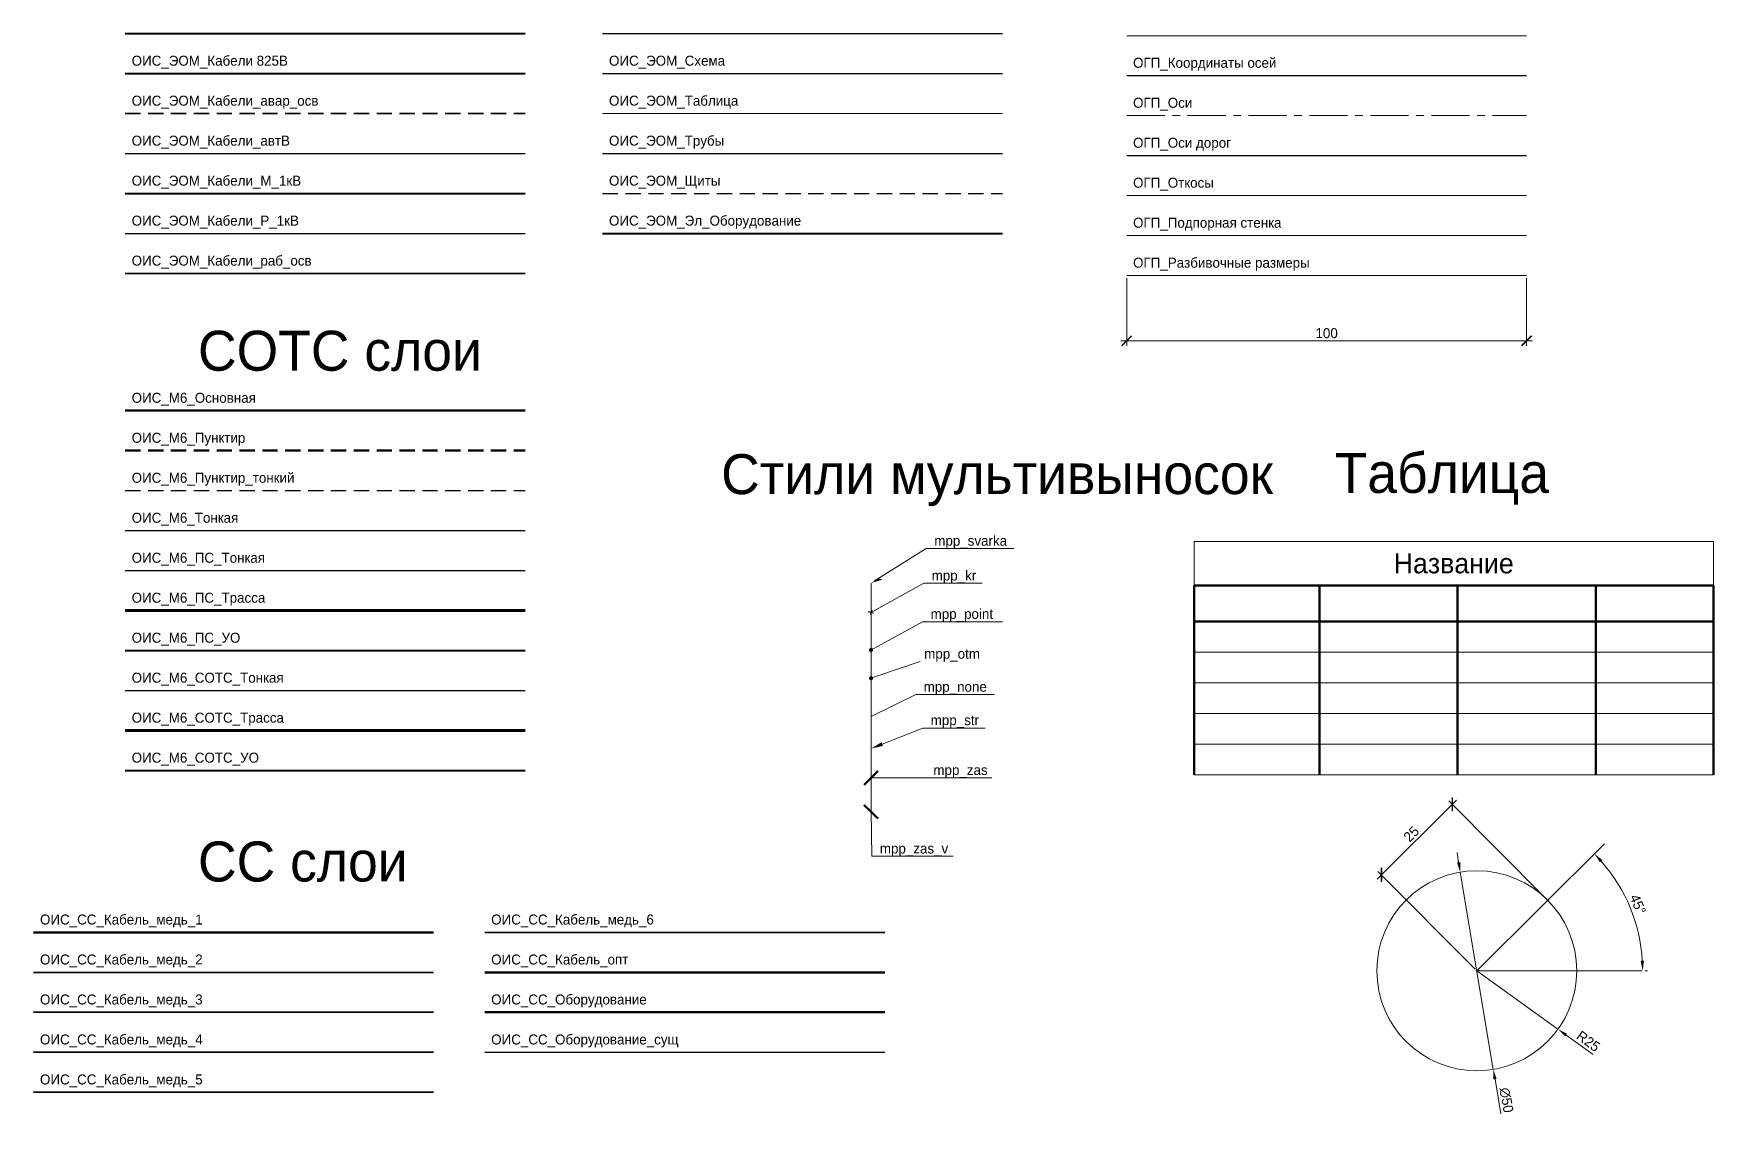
# Paper-space layout 'Служебный' of a CAD drawing. Header units: millimetres. Extents: x 17 to 823, y 8 to 551.
# Drawn here: x 402.6 to 822.6, y 7.7 to 278.2 of the extents above; entities that cross this region are included whole.
import ezdxf
from ezdxf import colors
from ezdxf.entities.mleader import LeaderData, LeaderLine
from ezdxf.math import Vec2, Vec3

# ---------------------------------------------------------------- set-up
doc = ezdxf.new("R2010")
doc.units = ezdxf.units.MM
doc.header["$LTSCALE"] = 0.3
doc.linetypes.add('осевая', pattern=[50.8, 31.75, -6.35, 6.35, -6.35])
doc.linetypes.add('штриховая', pattern=[19.05, 12.7, -6.35])
doc.layers.get('0').update_dxf_attribs({"lineweight": 20})
for name, color, linetype, lineweight in [('Gen_Dim', 11, 'Continuous', 13), ('Gen_Izmeneniya', 11, 'Continuous', 13), ('Gen_Leader', 11, 'Continuous', 13), ('Gen_Table', 50, 'Continuous', 35), ('Gen_Text', 50, 'Continuous', 20), ('KR_Colonna_KM_tonkie', 240, 'Continuous', 25), ('М6_ОС_Тонкая', 135, 'Continuous', 25), ('М6_ОС_Трасса', 233, 'Continuous', 60), ('М6_ОС_УО', 162, 'Continuous', 40), ('М6_Основная', 90, 'Continuous', 50), ('М6_ПС_Тонкая', 120, 'Continuous', 25), ('М6_ПС_Трасса', 202, 'Continuous', 60), ('М6_ПС_УО', 151, 'Continuous', 40), ('М6_Пунктир', 201, 'штриховая', 50), ('М6_Пунктир_тонкий', 214, 'штриховая', 25), ('М6_Тонкая', 242, 'Continuous', 25), ('ОГП_Заливка тротуара пр', 31, 'Continuous', 20), ('ОГП_Координаты осей', 94, 'Continuous', 25), ('ОГП_Оси', 11, 'осевая', 13), ('ОГП_Оси дорог', 182, 'Continuous', 25), ('ОГП_Откосы', 27, 'Continuous', 9), ('ОГП_Подпорная стенка', 193, 'Continuous', 20), ('ОГП_Разбивочные размеры', 184, 'Continuous', 13), ('ОИС_СС_Кабель_медь_1', 211, 'Continuous', 50), ('ОИС_СС_Кабель_медь_2', 160, 'Continuous', 35), ('ОИС_СС_Кабель_медь_3', 123, 'Continuous', 35), ('ОИС_СС_Кабель_медь_4', 222, 'Continuous', 35), ('ОИС_СС_Кабель_медь_5', 130, 'Continuous', 35), ('ОИС_СС_Кабель_медь_6', 72, 'Continuous', 35), ('ОИС_СС_Кабель_опт', 173, 'Continuous', 50), ('ОИС_СС_Оборудование', 61, 'Continuous', 50), ('ОИС_СС_Оборудование_сущ', 65, 'Continuous', 25), ('ОИС_ЭОМ_Кабели 10 кВ', 13, 'Continuous', 40), ('ОИС_ЭОМ_Кабели 825В', 18, 'Continuous', 40), ('ОИС_ЭОМ_Кабели_авар_осв', 72, 'штриховая', 35), ('ОИС_ЭОМ_Кабели_авт.В', 140, 'Continuous', 30), ('ОИС_ЭОМ_Кабели_М_1кВ', 162, 'Continuous', 40), ('ОИС_ЭОМ_Кабели_Р_1кВ', 164, 'Continuous', 30), ('ОИС_ЭОМ_Кабели_раб_осв', 60, 'Continuous', 35), ('ОИС_ЭОМ_Светильники', 133, 'Continuous', 30), ('ОИС_ЭОМ_Схема', 166, 'Continuous', 25), ('ОИС_ЭОМ_Таблица', 11, 'Continuous', 13), ('ОИС_ЭОМ_Трубы', 94, 'Continuous', 25), ('ОИС_ЭОМ_Щиты', 164, 'штриховая', 30), ('ОИС_ЭОМ_Эл_Оборудование', 162, 'Continuous', 40)]:
    doc.layers.add(name, color=color, linetype=linetype, lineweight=lineweight)
doc.styles.add('mpp', font='mipgost.shx')
doc.dimstyles.new('mpp', dxfattribs={"dimtxt": 2.5, "dimasz": 2.5, "dimexe": 1.25, "dimexo": 0.625, "dimtad": 1, "dimdec": 0, "dimrnd": 0.001, "dimtxsty": 'mpp', "dimblk": 'ARCHTICK', "dimcen": 2.5, "dimdle": 1.5, "dimclrd": 256, "dimclre": 256, "dimclrt": 50, "dimadec": 0, "dimazin": 2, "dimtfac": 1, "dimtdec": 0, "dimtmove": 1, "dimatfit": 2, "dimldrblk": 'DOT', "dimfxl": 1, "dimtolj": 1, "dimlwd": 13, "dimlwe": 13, "dimarcsym": 0})
doc.dimstyles.new('mpp$2', dxfattribs={"dimtxt": 2.5, "dimasz": 2.5, "dimexe": 1.25, "dimexo": 0.625, "dimtad": 1, "dimdec": 0, "dimrnd": 0.001, "dimtxsty": 'mpp', "dimcen": 2.5, "dimdle": 1.5, "dimclrd": 256, "dimclre": 256, "dimclrt": 50, "dimadec": 0, "dimazin": 2, "dimtfac": 1, "dimtdec": 0, "dimtmove": 1, "dimatfit": 2, "dimldrblk": 'DOT', "dimfxl": 1, "dimtolj": 1, "dimlwd": 13, "dimlwe": 13, "dimarcsym": 0})
doc.dimstyles.new('mpp$3', dxfattribs={"dimtxt": 2.5, "dimasz": 2.5, "dimexe": 1.25, "dimexo": 0.625, "dimtad": 1, "dimdec": 0, "dimrnd": 0.001, "dimtxsty": 'mpp', "dimcen": 2.5, "dimdle": 1.5, "dimclrd": 256, "dimclre": 256, "dimclrt": 50, "dimadec": 0, "dimazin": 2, "dimtfac": 1, "dimtdec": 0, "dimtmove": 1, "dimatfit": 2, "dimldrblk": 'DOT', "dimfxl": 1, "dimtolj": 1, "dimlwd": 13, "dimlwe": 13, "dimarcsym": 0})
doc.dimstyles.new('mpp$4', dxfattribs={"dimtxt": 2.5, "dimasz": 2.5, "dimexe": 1.25, "dimexo": 0.625, "dimtad": 1, "dimdec": 0, "dimrnd": 0.001, "dimtxsty": 'mpp', "dimblk1": 'ARCHTICK', "dimsah": 1, "dimcen": 2.5, "dimdle": 1.5, "dimclrd": 256, "dimclre": 256, "dimclrt": 50, "dimadec": 0, "dimazin": 2, "dimtfac": 1, "dimtdec": 0, "dimtmove": 1, "dimatfit": 2, "dimldrblk": 'DOT', "dimfxl": 1, "dimtolj": 1, "dimlwd": 13, "dimlwe": 13, "dimarcsym": 0})

# ---------------------------------------------------------------- blocks, each defined once
blk = doc.blocks.new('_ArchTick')
at = {"color": 0, "linetype": 'ByBlock', "const_width": 0.15}
blk.add_lwpolyline([(-0.5, -0.5), (0.5, 0.5)], dxfattribs=at)
blk = doc.blocks.new('*D0')
at = {"layer": 'Defpoints', "color": 0, "transparency": 16777216}
for p in [(675.94, 217.7), (775.94, 217.7), (775.94, 201.4)]:
    blk.add_point(p, dxfattribs=at)
at = {"layer": 'Gen_Dim', "lineweight": 13, "transparency": 16777216}
for p, q in [((675.94, 217.08), (675.94, 200.15)), ((775.94, 217.08), (775.94, 200.15)), ((674.44, 201.4), (777.44, 201.4))]:
    blk.add_line(p, q, dxfattribs=at)
at = {"layer": 'Gen_Dim', "lineweight": 13, "transparency": 16777216, "xscale": 2.5, "yscale": 2.5, "zscale": 2.5, "rotation": 180}
blk.add_blockref('_ArchTick', (675.94, 201.4), dxfattribs=at)
at = {"layer": 'Gen_Dim', "lineweight": 13, "transparency": 16777216, "xscale": 2.5, "yscale": 2.5, "zscale": 2.5}
blk.add_blockref('_ArchTick', (775.94, 201.4), dxfattribs=at)
at = {"layer": 'Gen_Dim', "color": 50, "transparency": 16777216, "insert": (725.94, 203.28), "char_height": 2.5, "attachment_point": 5, "style": 'mpp'}
blk.add_mtext('\\A1;100', dxfattribs=at)
blk = doc.blocks.new('_Dot')
at = {"color": 0, "linetype": 'ByBlock', "lineweight": -2}
blk.add_line((-0.5, 0), (-1, 0), dxfattribs=at)
at = {"color": 0, "linetype": 'ByBlock', "const_width": 0.5}
blk.add_lwpolyline([(-0.25, 0, 1), (0.25, 0, 1)], format="xyb", close=True, dxfattribs=at)
blk = doc.blocks.new('*D2')
at = {"layer": 'Defpoints', "color": 0, "transparency": 16777216}
for p in [(795.4, 75.56), (803.55, 54.52), (763.49, 43.83), (763.49, 43.83), (804.84, 43.83)]:
    blk.add_point(p, dxfattribs=at)
at = {"layer": 'Gen_Izmeneniya', "lineweight": 13, "transparency": 16777216}
blk.add_line((805.47, 43.83), (806.2, 43.83), dxfattribs=at)
blk.add_arc((763.49, 43.83), 41.46, 3.4554, 41.3922, dxfattribs=at)
at = {"layer": 'Gen_Izmeneniya', "transparency": 16777216}
for points in [[(794.29, 70.96), (794.9, 71.53), (792.89, 73.07)], [(805.3, 46.34), (804.46, 46.31), (804.95, 43.83)]]:
    blk.add_solid(points, dxfattribs=at)
at = {"layer": 'Gen_Izmeneniya', "color": 50, "transparency": 16777216, "insert": (803.77, 60.45), "char_height": 2.5, "attachment_point": 5, "rotation": 292.4238, "style": 'mpp'}
blk.add_mtext('\\A1;45°', dxfattribs=at)
blk = doc.blocks.new('*D1')
at = {"layer": 'Defpoints', "color": 0, "transparency": 16777216}
for p in [(757.36, 85.44), (781.22, 61.46), (763.49, 43.83)]:
    blk.add_point(p, dxfattribs=at)
at = {"layer": 'Gen_Izmeneniya', "lineweight": 13, "transparency": 16777216}
for p, q in [((738.58, 66.75), (758.43, 86.5)), ((780.78, 61.9), (756.48, 86.33)), ((763.05, 44.27), (738.76, 68.69))]:
    blk.add_line(p, q, dxfattribs=at)
at = {"layer": 'Gen_Izmeneniya', "lineweight": 13, "transparency": 16777216, "xscale": 2.5, "yscale": 2.5, "zscale": 2.5}
for p, rotation in [((757.36, 85.44), 44.84757135291479), ((739.64, 67.81), 224.8475713529148)]:
    blk.add_blockref('_ArchTick', p, dxfattribs=dict(at, rotation=rotation))
at = {"layer": 'Gen_Izmeneniya', "color": 50, "transparency": 16777216, "insert": (747.12, 78.02), "char_height": 2.5, "attachment_point": 5, "rotation": 44.8476, "style": 'mpp'}
blk.add_mtext('\\A1;25', dxfattribs=at)
blk = doc.blocks.new('*D3')
at = {"layer": 'Defpoints', "color": 0, "transparency": 16777216}
for p in [(763.49, 43.83), (783.78, 29.22)]:
    blk.add_point(p, dxfattribs=at)
at = {"layer": 'Gen_Izmeneniya', "lineweight": 13, "transparency": 16777216}
for p, q in [((763.49, 43.83), (783.78, 29.22)), ((792.56, 22.89), (785.81, 27.76))]:
    blk.add_line(p, q, dxfattribs=at)
at = {"layer": 'Gen_Izmeneniya', "transparency": 16777216}
blk.add_solid([(786.05, 28.09), (785.57, 27.42), (783.78, 29.22)], dxfattribs=at)
at = {"layer": 'Gen_Izmeneniya', "color": 50, "transparency": 16777216, "insert": (791.36, 26.2), "char_height": 2.5, "attachment_point": 5, "rotation": 324.2396, "style": 'mpp'}
blk.add_mtext('\\A1;R25', dxfattribs=at)
blk = doc.blocks.new('_None')
blk = doc.blocks.new('kr1')
at = {"layer": 'KR_Colonna_KM_tonkie'}
for p, q in [((-0.88, -0.88), (0.88, 0.88)), ((-0.88, 0.88), (0.88, -0.88))]:
    blk.add_line(p, q, dxfattribs=at)
blk = doc.blocks.new('svarka')
at = {"layer": 'Gen_Leader'}
h = blk.add_hatch(color=0, dxfattribs=at)
h.dxf.hatch_style = 1
h.paths.add_polyline_path([(0.01, 0), (-2.7, 0.73), (-2.07, -0.01)])
blk.add_lwpolyline([(-2.07, -0.01), (-2.07, -0.01), (-2.7, 0.73), (-2.07, -0.01)], dxfattribs=at)
blk = doc.blocks.new('*D9')
at = {"layer": 'Defpoints', "color": 0, "transparency": 16777216}
for p in [(759.36, 68.48), (767.62, 19.17)]:
    blk.add_point(p, dxfattribs=at)
at = {"layer": 'Gen_Dim', "lineweight": 13, "transparency": 16777216}
for p, q in [((758.95, 70.95), (758.54, 73.41)), ((759.36, 68.48), (767.62, 19.17)), ((769.48, 8.08), (768.04, 16.7))]:
    blk.add_line(p, q, dxfattribs=at)
at = {"layer": 'Gen_Dim', "transparency": 16777216}
for points in [[(759.36, 71.02), (758.54, 70.88), (759.36, 68.48)], [(768.45, 16.77), (767.63, 16.64), (767.62, 19.17)]]:
    blk.add_solid(points, dxfattribs=at)
at = {"layer": 'Gen_Dim', "color": 50, "transparency": 16777216, "insert": (770.87, 11.48), "char_height": 2.5, "attachment_point": 5, "rotation": 279.5087, "style": 'mpp'}
blk.add_mtext('\\A1;∅50', dxfattribs=at)
blk = doc.blocks.new('*T16')
at = {"layer": 'Defpoints', "color": 8, "linetype": 'ByBlock', "lineweight": 0, "transparency": 16777216}
for p, q in [((0, 0), (129.85, 0)), ((0, 0), (0, -11)), ((129.85, 0), (129.85, -11))]:
    blk.add_line(p, q, dxfattribs=at)
at = {"layer": 'Gen_Table', "color": 90, "linetype": 'ByBlock', "lineweight": 50, "transparency": 16777216}
for p, q in [((0, -11), (129.85, -11)), ((0, -11), (0, -20)), ((31.34, -11), (31.34, -20)), ((65.88, -11), (65.88, -20)), ((100.42, -11), (100.42, -20)), ((129.85, -11), (129.85, -20))]:
    blk.add_line(p, q, dxfattribs=at)
at = {"layer": 'Gen_Table', "color": 90, "lineweight": 50, "transparency": 16777216}
for p, q in [((0, -20), (129.85, -20)), ((0, -20), (0, -58.33)), ((31.34, -20), (31.34, -58.33)), ((65.88, -20), (65.88, -58.33)), ((100.42, -20), (100.42, -58.33)), ((129.85, -20), (129.85, -58.33))]:
    blk.add_line(p, q, dxfattribs=at)
at = {"layer": 'Gen_Table', "color": 11, "lineweight": 13, "transparency": 16777216}
for p, q in [((0, -27.67), (129.85, -27.67)), ((0, -35.33), (129.85, -35.33)), ((0, -43), (129.85, -43)), ((0, -50.67), (129.85, -50.67)), ((0, -58.33), (129.85, -58.33))]:
    blk.add_line(p, q, dxfattribs=at)
at = {"layer": 'Gen_Table', "color": 50, "transparency": 16777216, "insert": (64.92, -5.5), "char_height": 5, "width": 126.8477, "attachment_point": 5, "style": 'mpp'}
blk.add_mtext('{\\Fmipgost|c204;Название}', dxfattribs=at)

psp = doc.layouts.new('Служебный')

# ---------------------------------------------------------------- linework, layer by layer
psp.add_circle((763.49, 43.83), 25)
at = {"layer": 'Gen_Izmeneniya'}
for q in [(795.4, 75.56), (804.84, 43.83)]:
    psp.add_line((763.49, 43.83), q, dxfattribs=at)
at = {"layer": 'Gen_Leader'}
psp.add_line((612.02, 140.8), (612.02, 83.6), dxfattribs=at)
at = {"layer": 'М6_ОС_Тонкая'}
psp.add_line((425.54, 113.92), (525.54, 113.92), dxfattribs=at)
at = {"layer": 'М6_ОС_Трасса'}
psp.add_line((425.54, 103.92), (525.54, 103.92), dxfattribs=at)
at = {"layer": 'М6_ОС_УО'}
psp.add_line((425.54, 93.92), (525.54, 93.92), dxfattribs=at)
at = {"layer": 'М6_Основная'}
psp.add_line((425.54, 183.92), (525.54, 183.92), dxfattribs=at)
at = {"layer": 'М6_ПС_Тонкая'}
psp.add_line((425.54, 143.92), (525.54, 143.92), dxfattribs=at)
at = {"layer": 'М6_ПС_Трасса'}
psp.add_line((425.54, 133.92), (525.54, 133.92), dxfattribs=at)
at = {"layer": 'М6_ПС_УО'}
psp.add_line((425.54, 123.92), (525.54, 123.92), dxfattribs=at)
at = {"layer": 'М6_Пунктир'}
psp.add_line((425.54, 173.92), (525.54, 173.92), dxfattribs=at)
at = {"layer": 'М6_Пунктир_тонкий'}
psp.add_line((425.54, 163.92), (525.54, 163.92), dxfattribs=at)
at = {"layer": 'М6_Тонкая'}
psp.add_line((425.54, 153.92), (525.54, 153.92), dxfattribs=at)
at = {"layer": 'ОГП_Заливка тротуара пр'}
psp.add_line((675.94, 277.7), (775.94, 277.7), dxfattribs=at)
at = {"layer": 'ОГП_Координаты осей'}
psp.add_line((675.94, 267.7), (775.94, 267.7), dxfattribs=at)
at = {"layer": 'ОГП_Оси'}
psp.add_line((675.94, 257.7), (775.94, 257.7), dxfattribs=at)
at = {"layer": 'ОГП_Оси дорог'}
psp.add_line((675.94, 247.7), (775.94, 247.7), dxfattribs=at)
at = {"layer": 'ОГП_Откосы'}
psp.add_line((675.94, 237.7), (775.94, 237.7), dxfattribs=at)
at = {"layer": 'ОГП_Подпорная стенка'}
psp.add_line((675.94, 227.7), (775.94, 227.7), dxfattribs=at)
at = {"layer": 'ОГП_Разбивочные размеры'}
psp.add_line((675.94, 217.7), (775.94, 217.7), dxfattribs=at)
at = {"layer": 'ОИС_СС_Кабель_медь_1'}
psp.add_line((402.61, 53.44), (502.61, 53.44), dxfattribs=at)
at = {"layer": 'ОИС_СС_Кабель_медь_2'}
psp.add_line((402.61, 43.44), (502.61, 43.44), dxfattribs=at)
at = {"layer": 'ОИС_СС_Кабель_медь_3'}
psp.add_line((402.61, 33.44), (502.61, 33.44), dxfattribs=at)
at = {"layer": 'ОИС_СС_Кабель_медь_4'}
psp.add_line((402.61, 23.44), (502.61, 23.44), dxfattribs=at)
at = {"layer": 'ОИС_СС_Кабель_медь_5'}
psp.add_line((402.61, 13.44), (502.61, 13.44), dxfattribs=at)
at = {"layer": 'ОИС_СС_Кабель_медь_6'}
psp.add_line((515.43, 53.44), (615.43, 53.44), dxfattribs=at)
at = {"layer": 'ОИС_СС_Кабель_опт'}
psp.add_line((515.43, 43.44), (615.43, 43.44), dxfattribs=at)
at = {"layer": 'ОИС_СС_Оборудование'}
psp.add_line((515.43, 33.44), (615.43, 33.44), dxfattribs=at)
at = {"layer": 'ОИС_СС_Оборудование_сущ'}
psp.add_line((515.43, 23.44), (615.43, 23.44), dxfattribs=at)
at = {"layer": 'ОИС_ЭОМ_Кабели 10 кВ'}
psp.add_line((425.54, 278.22), (525.54, 278.22), dxfattribs=at)
at = {"layer": 'ОИС_ЭОМ_Кабели 825В'}
psp.add_line((425.54, 268.22), (525.54, 268.22), dxfattribs=at)
at = {"layer": 'ОИС_ЭОМ_Кабели_авар_осв'}
psp.add_line((425.54, 258.22), (525.54, 258.22), dxfattribs=at)
at = {"layer": 'ОИС_ЭОМ_Кабели_авт.В'}
psp.add_line((425.54, 248.22), (525.54, 248.22), dxfattribs=at)
at = {"layer": 'ОИС_ЭОМ_Кабели_М_1кВ'}
psp.add_line((425.54, 238.22), (525.54, 238.22), dxfattribs=at)
at = {"layer": 'ОИС_ЭОМ_Кабели_Р_1кВ'}
psp.add_line((425.54, 228.22), (525.54, 228.22), dxfattribs=at)
at = {"layer": 'ОИС_ЭОМ_Кабели_раб_осв'}
psp.add_line((425.54, 218.22), (525.54, 218.22), dxfattribs=at)
at = {"layer": 'ОИС_ЭОМ_Светильники'}
psp.add_line((544.9, 278.22), (644.9, 278.22), dxfattribs=at)
at = {"layer": 'ОИС_ЭОМ_Схема'}
psp.add_line((544.9, 268.22), (644.9, 268.22), dxfattribs=at)
at = {"layer": 'ОИС_ЭОМ_Таблица'}
psp.add_line((544.9, 258.22), (644.9, 258.22), dxfattribs=at)
at = {"layer": 'ОИС_ЭОМ_Трубы'}
psp.add_line((544.9, 248.22), (644.9, 248.22), dxfattribs=at)
at = {"layer": 'ОИС_ЭОМ_Щиты'}
psp.add_line((544.9, 238.22), (644.9, 238.22), dxfattribs=at)
at = {"layer": 'ОИС_ЭОМ_Эл_Оборудование'}
psp.add_line((544.9, 228.22), (644.9, 228.22), dxfattribs=at)

# ---------------------------------------------------------------- block references
psp.add_blockref('*T16', (692.8, 151.19))

# ---------------------------------------------------------------- texts
at = {"layer": 'Gen_Text', "style": 'mpp'}
for s, height, p in [('ОИС_ЭОМ_Кабели 825В', 2.5, (427.14, 270.19)), ('ОИС_ЭОМ_Схема', 2.5, (546.5, 270.19)), ('ОГП_Координаты осей', 2.5, (677.54, 269.67)), ('ОИС_ЭОМ_Кабели_авар_осв', 2.5, (427.14, 260.19)), ('ОИС_ЭОМ_Таблица', 2.5, (546.5, 260.19)), ('ОГП_Оси', 2.5, (677.54, 259.67)), ('ОИС_ЭОМ_Кабели_автВ', 2.5, (427.14, 250.19)), ('ОИС_ЭОМ_Трубы', 2.5, (546.5, 250.19)), ('ОГП_Оси дорог', 2.5, (677.54, 249.67)), ('ОИС_ЭОМ_Кабели_М_1кВ', 2.5, (427.14, 240.19)), ('ОИС_ЭОМ_Щиты', 2.5, (546.5, 240.19)), ('ОГП_Откосы', 2.5, (677.54, 239.67)), ('ОИС_ЭОМ_Кабели_Р_1кВ', 2.5, (427.14, 230.19)), ('ОИС_ЭОМ_Эл_Оборудование', 2.5, (546.5, 230.19)), ('ОГП_Подпорная стенка', 2.5, (677.54, 229.67)), ('ОИС_ЭОМ_Кабели_раб_осв', 2.5, (427.14, 220.19)), ('ОГП_Разбивочные размеры', 2.5, (677.54, 219.67)), ('СОТС слои', 10, (443.72, 193.9)), ('ОИС_М6_Основная', 2.5, (427.14, 185.88)), ('ОИС_М6_Пунктир', 2.5, (427.14, 175.88)), ('Стили мультивыносок', 10, (574.53, 163.04)), ('Таблица', 10, (727.94, 163.34)), ('ОИС_М6_Пунктир_тонкий', 2.5, (427.14, 165.88)), ('ОИС_М6_Тонкая', 2.5, (427.14, 155.88)), ('ОИС_М6_ПС_Тонкая', 2.5, (427.14, 145.88)), ('ОИС_М6_ПС_Трасса', 2.5, (427.14, 135.88)), ('ОИС_М6_ПС_УО', 2.5, (427.14, 125.88)), ('ОИС_М6_СОТС_Тонкая', 2.5, (427.14, 115.88)), ('ОИС_М6_СОТС_Трасса', 2.5, (427.14, 105.88)), ('ОИС_М6_СОТС_УО', 2.5, (427.14, 95.88)), ('СС слои', 10, (443.72, 66.16)), ('ОИС_СС_Кабель_медь_1', 2.5, (404.22, 55.4)), ('ОИС_СС_Кабель_медь_6', 2.5, (517.04, 55.4)), ('ОИС_СС_Кабель_медь_2', 2.5, (404.22, 45.4)), ('ОИС_СС_Кабель_опт', 2.5, (517.04, 45.4)), ('ОИС_СС_Кабель_медь_3', 2.5, (404.22, 35.4)), ('ОИС_СС_Оборудование', 2.5, (517.04, 35.4)), ('ОИС_СС_Кабель_медь_4', 2.5, (404.22, 25.4)), ('ОИС_СС_Оборудование_сущ', 2.5, (517.04, 25.4)), ('ОИС_СС_Кабель_медь_5', 2.5, (404.22, 15.4))]:
    psp.add_text(s, height=height, dxfattribs=at).set_placement(p)

# ---------------------------------------------------------------- dimensions: what is measured, and where the dimension line sits
at = {"layer": 'Gen_Dim'}
dim = psp.add_linear_dim(base=(775.94, 201.4), p1=(675.94, 217.7), p2=(775.94, 217.7), dimstyle='mpp', dxfattribs=at)
dim.commit()
dim.dimension.update_dxf_attribs({"geometry": '*D0', "text_midpoint": (725.94, 203.28)})
dim = psp.add_diameter_dim_2p(p1=(759.36, 68.48), p2=(767.62, 19.17), dimstyle='mpp$3', dxfattribs=at)
dim.commit()
dim.dimension.update_dxf_attribs({"geometry": '*D9', "text_midpoint": (770.87, 11.48)})
at = {"layer": 'Gen_Izmeneniya'}
dim = psp.add_aligned_dim(p1=(763.49, 43.83), p2=(781.22, 61.46), distance=33.83, dimstyle='mpp', dxfattribs=at)
dim.commit()
dim.dimension.update_dxf_attribs({"geometry": '*D1', "text_midpoint": (747.12, 78.02)})
dim = psp.add_angular_dim_2l(base=(803.55, 54.52), line1=((763.49, 43.83), (804.84, 43.83)), line2=((763.49, 43.83), (795.4, 75.56)), dimstyle='mpp$2', dxfattribs=at)
dim.commit()
dim.dimension.update_dxf_attribs({"geometry": '*D2', "text_midpoint": (803.77, 60.45)})
dim = psp.add_radius_dim(center=(763.49, 43.83), mpoint=(783.78, 29.22), dimstyle='mpp$4', dxfattribs=at)
dim.commit()
dim.dimension.update_dxf_attribs({"geometry": '*D3', "text_midpoint": (791.36, 26.2)})

# ---------------------------------------------------------------- leaders
at = {"layer": 'Gen_Leader'}
ml = psp.add_multileader_mtext('Standard', dxfattribs=at)
ml.set_content('mpp_svarka', color=50, style='mpp')
ml.set_leader_properties(color=256, linetype='ByLayer', lineweight=13)
ml.set_arrow_properties(name='svarka')
ml.build(insert=Vec2(0, 0))
ml.multileader.update_dxf_attribs({"has_dogleg": 0, "text_left_attachment_type": 6, "text_right_attachment_type": 6, "dogleg_length": 0.36, "arrow_head_size": 1})
ctx = ml.context
ctx.base_point, ctx.char_height, ctx.arrow_head_size, ctx.plane_origin = Vec3(625.83, 149.43), 2.5, 1, Vec3(612.02, 140.8)
ctx.left_attachment, ctx.right_attachment = 6, 6
notes = []
notes.append((ctx, [(0, (1, 1, 0), (625.47, 149.43), (1, 0), 0.36, [(0, [(612.02, 140.8)], 0, [])])]))
ctx.mtext.insert, ctx.mtext.flow_direction = Vec3(627.83, 152.64), 5
ml = psp.add_multileader_mtext('Standard', dxfattribs=at)
ml.set_content('mpp_kr', color=50, style='mpp')
ml.set_leader_properties(color=256, lineweight=13)
ml.set_arrow_properties(name='kr1')
ml.build(insert=Vec2(0, 0))
ml.multileader.update_dxf_attribs({"has_dogleg": 0, "text_left_attachment_type": 6, "text_right_attachment_type": 6, "dogleg_length": 0.36, "arrow_head_size": 0.5})
ctx = ml.context
ctx.base_point, ctx.char_height, ctx.arrow_head_size, ctx.plane_origin = Vec3(625.18, 140.74), 2.5, 0.5, Vec3(612.02, 133.46)
ctx.left_attachment, ctx.right_attachment = 6, 6
notes.append((ctx, [(0, (1, 1, 0), (624.82, 140.74), (1, 0), 0.36, [(0, [(612.02, 133.46)], 0, [])])]))
ctx.mtext.insert, ctx.mtext.flow_direction = Vec3(627.18, 143.95), 5
ml = psp.add_multileader_mtext('Standard', dxfattribs=at)
ml.set_content('mpp_point', color=50, style='mpp')
ml.set_leader_properties(color=256, linetype='ByLayer', lineweight=13)
ml.set_arrow_properties(name='DOT')
ml.build(insert=Vec2(0, 0))
ml.multileader.update_dxf_attribs({"has_dogleg": 0, "text_left_attachment_type": 6, "text_right_attachment_type": 6, "dogleg_length": 0.36, "arrow_head_size": 1})
ctx = ml.context
ctx.base_point, ctx.char_height, ctx.arrow_head_size, ctx.plane_origin = Vec3(624.92, 131.12), 2.5, 1, Vec3(612.02, 124.07)
ctx.left_attachment, ctx.right_attachment = 6, 6
notes.append((ctx, [(0, (1, 1, 0), (624.56, 131.12), (1, 0), 0.36, [(0, [(612.02, 124.07)], 0, [])])]))
ctx.mtext.insert, ctx.mtext.flow_direction = Vec3(626.92, 134.34), 5
ml = psp.add_multileader_mtext('Standard', dxfattribs=at)
ml.set_content('mpp_otm', color=50, style='mpp')
ml.set_leader_properties(color=256, linetype='ByLayer', lineweight=13)
ml.set_arrow_properties(name='DOT')
ml.build(insert=Vec2(0, 0))
ml.multileader.update_dxf_attribs({"has_text_frame": 1, "text_left_attachment_type": 7, "text_right_attachment_type": 6, "dogleg_length": 0, "arrow_head_size": 1})
ctx = ml.context
ctx.base_point, ctx.char_height, ctx.arrow_head_size, ctx.landing_gap_size, ctx.plane_origin = Vec3(624.31, 121.16), 2.5, 1, 1, Vec3(634.55, 103.42)
ctx.left_attachment, ctx.right_attachment = 7, 6
notes.append((ctx, [(0, (1, 1, 0), (624.31, 121.16), (1, 0), 0, [(0, [(612.02, 116.99)], 0, [])])]))
ctx.mtext.insert, ctx.mtext.flow_direction = Vec3(625.31, 124.38), 5
ml = psp.add_multileader_mtext('Standard', dxfattribs=at)
ml.set_content('mpp_none', color=50, style='mpp')
ml.set_leader_properties(color=256, linetype='ByLayer', lineweight=13)
ml.set_arrow_properties(name='NONE')
ml.build(insert=Vec2(0, 0))
ml.multileader.update_dxf_attribs({"has_dogleg": 0, "text_left_attachment_type": 6, "text_right_attachment_type": 6, "dogleg_length": 0.36})
ctx = ml.context
ctx.base_point, ctx.char_height, ctx.plane_origin = Vec3(623.18, 112.91), 2.5, Vec3(616.1, 107.45)
ctx.left_attachment, ctx.right_attachment = 6, 6
notes.append((ctx, [(0, (1, 1, 0), (622.82, 112.91), (1, 0), 0.36, [(0, [(612.02, 107.45)], 0, [])])]))
ctx.mtext.insert, ctx.mtext.flow_direction = Vec3(625.18, 116.12), 5
ml = psp.add_multileader_mtext('Standard', dxfattribs=at)
ml.set_content('mpp_str', color=50, style='mpp')
ml.set_leader_properties(color=256, linetype='ByLayer', lineweight=13)
ml.build(insert=Vec2(0, 0))
ml.multileader.update_dxf_attribs({"has_dogleg": 0, "text_left_attachment_type": 6, "text_right_attachment_type": 6, "dogleg_length": 0.36, "arrow_head_size": 3})
ctx = ml.context
ctx.base_point, ctx.char_height, ctx.arrow_head_size, ctx.plane_origin = Vec3(624.94, 104.54), 2.5, 3, Vec3(612.02, 99.42)
ctx.left_attachment, ctx.right_attachment = 6, 6
notes.append((ctx, [(0, (1, 1, 0), (624.58, 104.54), (1, 0), 0.36, [(0, [(612.02, 99.42)], 0, [])])]))
ctx.mtext.insert, ctx.mtext.flow_direction = Vec3(626.94, 107.76), 5
ml = psp.add_multileader_mtext('Standard', dxfattribs=at)
ml.set_content('mpp_zas', color=50, style='mpp')
ml.set_leader_properties(color=256, linetype='ByLayer', lineweight=13)
ml.set_arrow_properties(name='ARCHTICK')
ml.build(insert=Vec2(0, 0))
ml.multileader.update_dxf_attribs({"has_dogleg": 0, "text_left_attachment_type": 6, "text_right_attachment_type": 6, "dogleg_length": 0.36, "arrow_head_size": 3.5})
ctx = ml.context
ctx.base_point, ctx.char_height, ctx.arrow_head_size, ctx.plane_origin = Vec3(625.61, 92.07), 2.5, 3.5, Vec3(612.02, 92.07)
ctx.left_attachment, ctx.right_attachment = 6, 6
notes.append((ctx, [(0, (1, 1, 0), (625.25, 92.07), (1, 0), 0.36, [(0, [(612.02, 92.07)], 0, [])])]))
ctx.mtext.insert, ctx.mtext.flow_direction = Vec3(627.61, 95.29), 5
ml = psp.add_multileader_mtext('Standard', dxfattribs=at)
ml.set_content('mpp_zas_v', color=256, style='mpp')
ml.set_leader_properties(color=256, linetype='ByLayer', lineweight=13)
ml.set_arrow_properties(name='ARCHTICK')
ml.build(insert=Vec2(0, 0))
ml.multileader.update_dxf_attribs({"has_dogleg": 0, "text_left_attachment_type": 6, "text_right_attachment_type": 6, "dogleg_length": 0.36, "arrow_head_size": 3.5})
ctx = ml.context
ctx.base_point, ctx.char_height, ctx.arrow_head_size, ctx.plane_origin = Vec3(612.22, 72.46), 2.5, 3.5, Vec3(612.02, 83.6)
ctx.left_attachment, ctx.right_attachment = 6, 6
notes.append((ctx, [(0, (1, 1, 0), (611.86, 72.46), (1, 0), 0.36, [(0, [(612.02, 83.6)], 0, [])])]))
ctx.mtext.insert, ctx.mtext.flow_direction = Vec3(614.22, 75.67), 5
for ctx, leaders in notes:
    for number, flags, end, landing, length, lines in leaders:
        leader = LeaderData()
        leader.index, (leader.has_last_leader_line, leader.has_dogleg_vector, leader.attachment_direction) = number, flags
        leader.last_leader_point, leader.dogleg_vector, leader.dogleg_length = Vec3(end), Vec3(landing), length
        for number, points, colour, breaks in lines:
            line = LeaderLine()
            line.index, line.vertices, line.color, line.breaks = number, Vec3.list(points), colors.encode_raw_color(colour), breaks
            leader.lines.append(line)
        ctx.leaders.append(leader)

doc.saveas('drawing.dxf')
